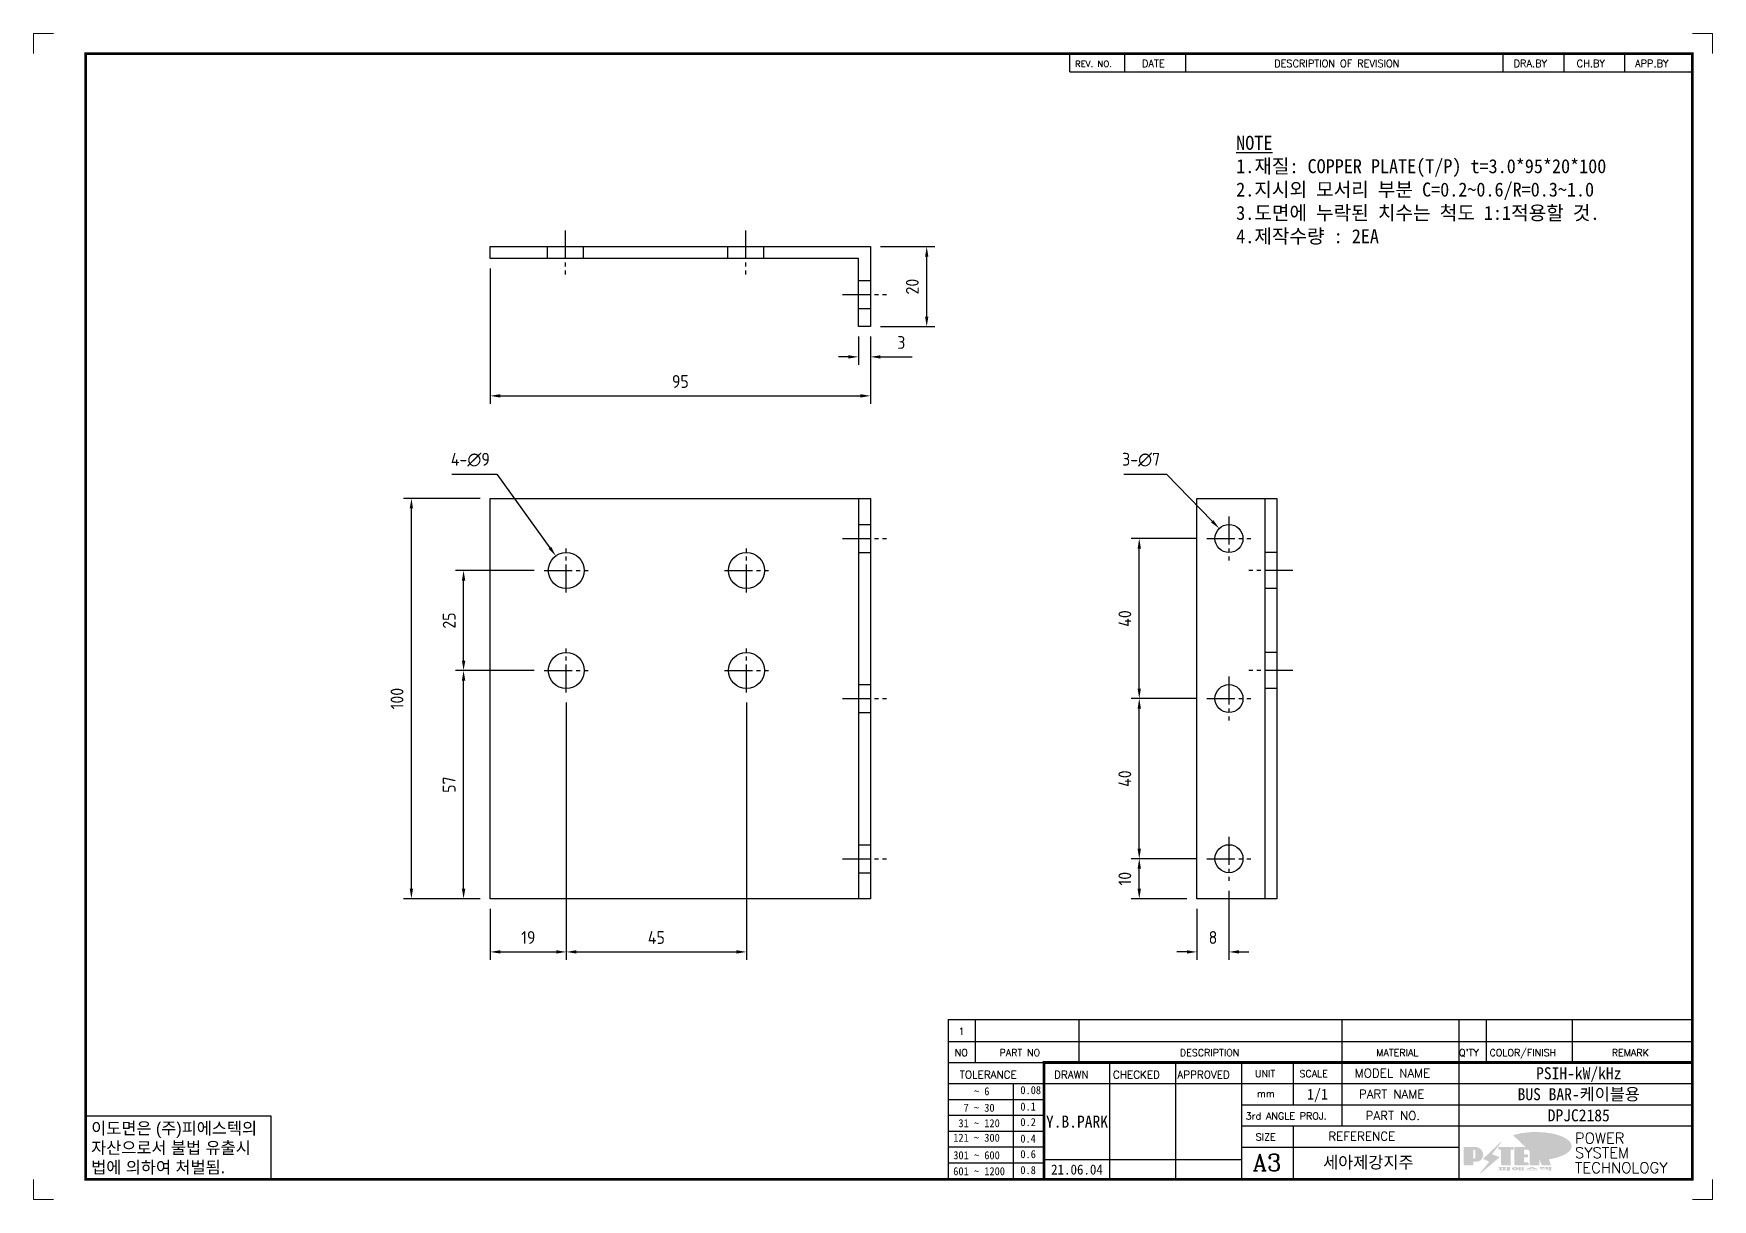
# Model space of a CAD drawing. Header units: millimetres. Extents: x 2584 to 14522, y 0 to 1456.
# Drawn here: x 10049.6 to 10469.1, y 0 to 291.3 of the extents above; entities that cross this region are included whole.
import ezdxf
from ezdxf.enums import TextEntityAlignment as Align

# ---------------------------------------------------------------- set-up
doc = ezdxf.new("R2010")
doc.units = ezdxf.units.MM
doc.linetypes.add('CENTER1', pattern=[10, 7, -1, 1, -1])
doc.linetypes.add('HIDDENX2', pattern=[19.05, 12.7, -6.35])
doc.layers.add('FORMAT-1', color=7, linetype='Continuous')
doc.layers.add('line', color=3, linetype='Continuous')
doc.styles.add('h1', font='')
doc.styles.add('HAN', font='')
doc.styles.add('RC', font='ROMANC.SHX')
doc.styles.add('ROMANT', font='romant')
doc.styles.add('RT', font='ROMANT.SHX', dxfattribs={"oblique": 15})
doc.styles.get("Standard").update_dxf_attribs({"font": 'ISOCP.SHX', "bigfont": 'WHGTXT.SHX'})
doc.styles.get('h1').set_extended_font_data('New Gulim')
doc.styles.get('HAN').set_extended_font_data('GulimChe')
doc.dimstyles.new('PS-1', dxfattribs={"dimtxt": 3.2, "dimasz": 2.5, "dimexe": 2, "dimexo": 2.5, "dimgap": 2, "dimtad": 1, "dimtoh": 1, "dimrnd": 0.05, "dimzin": 12, "dimdsep": 46, "dimtxsty": 'Standard', "dimcen": 0, "dimclrt": 2, "dimazin": 3, "dimtfac": 1, "dimtofl": 0, "dimtmove": 0, "dimatfit": 3, "dimfxl": 0, "dimtolj": 1, "dimtzin": 0, "dimarcsym": 0})

# ---------------------------------------------------------------- blocks, each defined once
blk = doc.blocks.new('A$C51940AD6')
at = {"color": 1}
blk.add_line((-3, 10), (-3, -90), dxfattribs=at)
at = {"color": 1, "linetype": 'CENTER1'}
for p, q in [((-7, 0), (4, 0)), ((-76, -13.5), (-76, -2.5)), ((-31, -13.5), (-31, -2.5)), ((-81.5, -8), (-70.5, -8)), ((-36.5, -8), (-25.5, -8)), ((-76, -38.5), (-76, -27.5)), ((-31, -38.5), (-31, -27.5)), ((-81.5, -33), (-70.5, -33)), ((-36.5, -33), (-25.5, -33)), ((-7, -40), (4, -40)), ((-7, -80), (4, -80))]:
    blk.add_line(p, q, dxfattribs=at)
at = {"color": 2, "linetype": 'HIDDENX2'}
for p, q in [((-3, 3.5), (0, 3.5)), ((-3, -3.5), (0, -3.5)), ((-3, -36.5), (0, -36.5)), ((-3, -43.5), (0, -43.5)), ((-3, -76.5), (0, -76.5)), ((-3, -83.5), (0, -83.5))]:
    blk.add_line(p, q, dxfattribs=at)
at = {"color": 1}
blk.add_lwpolyline([(-95, 10), (0, 10), (0, -90), (-95, -90)], close=True, dxfattribs=at)
for centre in [(-76, -8), (-31, -8), (-76, -33), (-31, -33)]:
    blk.add_circle(centre, 4.5, dxfattribs=at)
blk = doc.blocks.new('A$C106F2BA5')
at = {"color": 1, "linetype": 'CENTER1'}
for p, q in [((-76.25, 6), (-76.25, -5)), ((-31.25, 6), (-31.25, -5)), ((-7, -10), (4, -10))]:
    blk.add_line(p, q, dxfattribs=at)
at = {"color": 2, "linetype": 'HIDDENX2'}
for p, q in [((-80.75, 2), (-80.75, -1)), ((-71.75, 2), (-71.75, -1)), ((-35.75, 2), (-35.75, -1)), ((-26.75, 2), (-26.75, -1)), ((-3, -6.5), (0, -6.5)), ((-3, -13.5), (0, -13.5))]:
    blk.add_line(p, q, dxfattribs=at)
at = {"color": 1}
blk.add_lwpolyline([(-95, 2), (0, 2), (0, -18), (-3, -18), (-3, -1), (-95, -1)], close=True, dxfattribs=at)
blk = doc.blocks.new('A$C62CB3405')
at = {"color": 1}
blk.add_line((9, 10), (9, -90), dxfattribs=at)
at = {"color": 1, "linetype": 'CENTER1'}
for p, q in [((0, 5.5), (0, -5.5)), ((-5.5, 0), (5.5, 0)), ((16, -8), (5, -8)), ((16, -33), (5, -33)), ((0, -34.5), (0, -45.5)), ((-5.5, -40), (5.5, -40)), ((0, -74.5), (0, -85.5)), ((-5.5, -80), (5.5, -80))]:
    blk.add_line(p, q, dxfattribs=at)
at = {"color": 2, "linetype": 'HIDDENX2'}
for p, q in [((12, -3.5), (9, -3.5)), ((12, -12.5), (9, -12.5)), ((12, -28.5), (9, -28.5)), ((12, -37.5), (9, -37.5))]:
    blk.add_line(p, q, dxfattribs=at)
at = {"color": 1}
blk.add_lwpolyline([(-8, 10), (12, 10), (12, -90), (-8, -90)], close=True, dxfattribs=at)
for centre in [(0, 0), (0, -40), (0, -80)]:
    blk.add_circle(centre, 3.5, dxfattribs=at)
blk = doc.blocks.new('no3')
at = {"color": 180}
for p, q in [((0, 5.5), (0, 0)), ((0, 5.5), (186, 5.5)), ((6.79, 5.5), (6.79, 0)), ((32.74, 0.11), (32.74, 5.5)), ((98.4, 5.5), (98.4, 0)), ((127.61, 5.5), (127.61, 0)), ((134.43, 5.5), (134.43, 0)), ((155.98, 5.5), (155.98, 0))]:
    blk.add_line(p, q, dxfattribs=at)
at = {"color": 2, "style": 'HAN'}
for tag, p in [('PART-NO', (19.76, 2.75)), ('MATERIAL', (111.38, 2.75)), ("Q'TY", (131.02, 2.75)), ('COLOR/FINISH', (145.2, 2.75)), ('REMARK', (170.76, 2.75))]:
    blk.add_attdef(tag, text='', height=2.9, dxfattribs=at).set_placement(p, align=Align.MIDDLE_CENTER)
blk.add_attdef('DESCRIPTION', text='', height=2.9, dxfattribs=at).set_placement((34.51, 2.75), align=Align.MIDDLE_LEFT)
at = {"color": 2, "style": 'RT', "oblique": 15}
blk.add_attdef('NO', text='', height=1.74, dxfattribs=at).set_placement((3.38, 2.51), align=Align.MIDDLE_CENTER)
blk = doc.blocks.new('t3')
for p, q in [((0, 15.88), (46.25, 15.88)), ((0, 15.88), (0, 0)), ((46.25, 15.88), (46.25, 0)), ((0, 0), (46.25, 0))]:
    blk.add_line(p, q)
at = {"color": 1, "style": 'h1'}
for s, p in [('이도면은 (주)피에스텍의', (1.4, 11.29)), ('자산으로서 불법 유출시', (1.4, 6.41)), ('법에 의하여 처벌됨.', (1.4, 1.52))]:
    blk.add_text(s, height=3, dxfattribs=at).set_placement(p)
blk = doc.blocks.new('new LOGO')
at = {"layer": 'line'}
h = blk.add_hatch(color=1, dxfattribs=at)
h.paths.add_polyline_path([(41.5, 16.4), (54.3, 16.4, 1), (54.3, 82.9), (0, 82.9), (0, -0.1), (41.5, -0.1)])
h.paths.add_polyline_path([(41.5, 27.9), (41.5, 71.9), (43.6, 71.9, -0.414214), (54.6, 60.9), (54.6, 38.9, -0.414214), (43.6, 27.9)], flags=16)
h.paths.add_polyline_path([(214.7, 71.9), (227.5, 71.9), (227.5, 82.9), (159.7, 82.9), (159.7, 71.9), (172.5, 71.9), (172.5, -0.1), (214.7, -0.1)])
h.paths.add_polyline_path([(276, 37.4), (294.8, 37.4), (294.8, 49.1), (276, 49.1), (276, 71.9), (294.8, 71.9), (294.8, 82.9), (234.5, 82.9), (234.5, -0.1), (297, -0.1), (297, 10.9), (276, 10.9)])
h.paths.add_polyline_path([(347.2, 35.2), (359.7, -0.1), (400.5, -0.1), (379.6, 66.8), (399.7, 82.9), (380.6, 82.9), (347.2, 61.6), (347.2, 82.9), (305.5, 82.9), (305.5, -0.1), (347.2, -0.1)])
h = blk.add_hatch(color=250, dxfattribs=at)
h.paths.add_polyline_path([(44.5, 69.4), (46.6, 69.4, -0.129793), (52, 68, 0.221832), (43.6, 71.9), (41.5, 71.9), (41.5, 27.9), (43.6, 27.9, 0.02048), (44.5, 28)], flags=17)
h.paths.add_polyline_path([(44.5, 13.9), (57.3, 13.9, 0.72362), (77.1, 73.9, -0.679777), (54.3, 16.4), (41.5, 16.4), (41.5, -0.1), (3, -0.1), (3, -2.6), (44.5, -2.6)])
h.paths.add_polyline_path([(117.9, 14.2), (71.5, -44.4), (77.1, -39.6), (120.8, 15.6), (92, 28.9), (173.3, 106), (177.5, 111.4), (89.1, 27.6)])
h.paths.add_polyline_path([(162.7, 71.9), (162.7, 69.4), (172.5, 69.4), (172.5, 71.9)], flags=17)
h.paths.add_polyline_path([(217.7, 69.4), (230.5, 69.4), (230.5, 80.4), (227.5, 80.4), (227.5, 71.9), (214.7, 71.9), (214.7, -0.1), (175.5, -0.1), (175.5, -2.6), (217.7, -2.6)])
h.paths.add_polyline_path([(297.8, 46.6), (294.8, 46.6), (294.8, 37.4), (276, 37.4), (276, 10.9), (279, 10.9), (279, 34.9), (297.8, 34.9)])
h.paths.add_polyline_path([(300, 8.4), (297, 8.4), (297, -0.1), (237.5, -0.1), (237.5, -2.6), (300, -2.6)])
h.paths.add_polyline_path([(297.8, 80.4), (294.8, 80.4), (294.8, 71.9), (276, 71.9), (276, 49.1), (279, 49.1), (279, 69.4), (297.8, 69.4)])
h.paths.add_polyline_path([(350.2, 80.4), (347.2, 80.4), (347.2, 61.6), (350.2, 63.5)])
h.paths.add_polyline_path([(350.2, 26.7), (347.2, 35.2), (347.2, -0.1), (308.5, -0.1), (308.5, -2.6), (350.2, -2.6)])
h.paths.add_polyline_path([(402.7, 80.4), (396.5, 80.4), (379.6, 66.8), (400.5, -0.1), (361.8, -0.1), (362.7, -2.6), (403.5, -2.6), (382.6, 64.3)])
blk.add_hatch(color=5, dxfattribs=at).paths.add_polyline_path([(166.3, 35), (131, 49), (180.4, 112.7), (92, 28.9), (120.8, 15.6), (74.4, -43)])
h = blk.add_hatch(color=253, dxfattribs=at)
edge = h.paths.add_edge_path()
edge.add_ellipse((333.9, 86.4), major_axis=(-165.9, 0), ratio=0.39426, start_angle=111.51268, end_angle=334.46902)
edge.add_ellipse((314.1, 81.2), major_axis=(-153.7, 0), ratio=0.40699, start_angle=121.30662, end_angle=327.74369, ccw=False)
edge.add_line((394, 27.8), (394.7, 25.6))
h = blk.add_hatch(color=250, dxfattribs=at)
edge = h.paths.add_edge_path()
edge.add_ellipse((237.8, -17.6), major_axis=(-14.3, 0), ratio=0.526336, start_angle=192.2456, end_angle=269.07481)
edge.add_line((238.1, -10.1), (237.6, -10.1))
edge.add_ellipse((237.8, -17.6), major_axis=(-14.3, 0), ratio=0.526336, start_angle=270.92519, end_angle=449.07481)
edge.add_line((237.6, -25.1), (238.1, -25.1))
edge.add_ellipse((237.8, -17.6), major_axis=(-14.3, 0), ratio=0.526336, start_angle=450.92519, end_angle=527.7544)
edge.add_line((251.7, -19.2), (254.1, -19.2))
edge.add_line((254.1, -19.2), (254.1, -27.1))
edge.add_line((254.1, -27.1), (263.1, -27.1))
edge.add_line((263.1, -27.1), (263.1, -10.1))
edge.add_line((263.1, -10.1), (254.1, -10.1))
edge.add_line((254.1, -10.1), (254.1, -16))
edge.add_line((254.1, -16), (251.7, -16))
h.paths.add_polyline_path([(241, -16.4), (241, -18.7, -1), (234.4, -18.7), (234.4, -16.4, -1)], flags=16)
h.paths.add_polyline_path([(278.2, -10.1), (268.1, -10.1), (268.1, -27.1), (278.2, -27.1)])
h.paths.add_polyline_path([(310.3, -10.1), (310.3, -11.1, -0.157169), (289.3, -17.5), (294, -19.9, 0.128407), (316.3, -15.9, 0.128407), (338.6, -19.9), (343.3, -17.5, -0.157169), (322.2, -11.1), (322.2, -10.1)])
h.paths.add_polyline_path([(342.1, -25.1), (342.1, -22.3), (290.4, -22.3), (290.4, -25.1)])
h.paths.add_polyline_path([(352, -10.1), (352, -16.2, 0.414214), (354, -18.2), (378.7, -18.2), (378.7, -19.6), (390.2, -19.6), (390.2, -10.1), (378.7, -10.1), (378.7, -13.6), (374.7, -13.6), (374.7, -15.1), (378.7, -15.1), (378.7, -16.2), (364.7, -16.2), (364.7, -15.1), (371.2, -15.1), (371.2, -13.6), (364.7, -13.6), (364.7, -12.6), (374.7, -12.6), (374.7, -10.1)])
h.paths.add_polyline_path([(393.8, -10.1), (393.8, -19.6), (405, -19.6), (405, -10.1)])
h.paths.add_polyline_path([(405, -27.1), (405, -20.9), (356.8, -20.9), (356.8, -23), (391.8, -23), (391.8, -27.1)])
h.paths.add_polyline_path([(200.4, -10.1), (200.4, -22.3), (193.2, -22.3), (193.2, -12.6), (196.6, -12.6), (196.6, -10.1), (161, -10.1), (161, -12.6), (164.5, -12.6), (164.5, -22.3), (161, -22.3), (161, -25.1), (200.4, -25.1), (200.4, -27.1), (213.9, -27.1), (213.9, -10.1)])
h.paths.add_polyline_path([(182, -12.6), (175.6, -12.6), (175.6, -22.3), (182, -22.3)], flags=17)
blk = doc.blocks.new('format-3')
at = {"color": 3, "lineweight": 9}
for p, q in [((0, 286.3), (0, 291.3)), ((5, 291.3), (0, 291.3)), ((414.5, 291.3), (419.5, 291.3)), ((419.5, 286.3), (419.5, 291.3)), ((0, 5), (0, 0)), ((419.5, 5), (419.5, 0)), ((5, 0), (0, 0)), ((414.5, 0), (419.5, 0))]:
    blk.add_line(p, q, dxfattribs=at)
at = {"color": 180}
for p, q in [((258.97, 281.75), (258.97, 286.3)), ((272.71, 281.75), (272.71, 286.3)), ((287.94, 281.75), (287.94, 286.3)), ((367.22, 281.75), (367.22, 286.3)), ((382.45, 281.75), (382.45, 286.3)), ((397.61, 281.75), (397.61, 286.3)), ((258.97, 281.75), (414.5, 281.75)), ((228.5, 39.49), (228.5, 5)), ((228.5, 39.49), (414.5, 39.49)), ((235.29, 39.49), (235.29, 34.21)), ((261.24, 34.21), (261.24, 39.49)), ((326.9, 39.49), (326.9, 34.21)), ((356.11, 39.49), (356.11, 34.21)), ((362.93, 39.49), (362.93, 34.21)), ((384.48, 39.49), (384.48, 34.21)), ((228.5, 34.21), (252.48, 34.21)), ((268.96, 5), (268.96, 34.21)), ((285.45, 5), (285.45, 34.21)), ((301.94, 5), (301.94, 34.21)), ((314.72, 34.21), (314.72, 23.65)), ((326.9, 34.21), (326.9, 18.37)), ((356.11, 34.21), (356.11, 5)), ((228.5, 28.93), (252.48, 28.93)), ((244.89, 5.23), (244.89, 28.93)), ((252.48, 28.93), (414.5, 28.93)), ((228.5, 24.98), (252.48, 24.98)), ((228.5, 21.03), (252.48, 21.03)), ((301.94, 23.65), (414.5, 23.65)), ((228.5, 17.08), (252.48, 17.08)), ((301.94, 18.37), (414.5, 18.37)), ((314.72, 18.37), (314.72, 5)), ((228.5, 13.13), (252.48, 13.13)), ((301.94, 13.09), (356.11, 13.09)), ((228.5, 9.18), (252.48, 9.18)), ((252.48, 9.95), (301.94, 9.95))]:
    blk.add_line(p, q, dxfattribs=at)
at = {"const_width": 0.7}
blk.add_lwpolyline([(252.48, 5), (252.48, 34.21), (414.5, 34.21)], dxfattribs=at)
at = {"layer": 'FORMAT-1', "const_width": 0.7}
blk.add_lwpolyline([(13, 5), (13, 286.3), (414.5, 286.3), (414.5, 5)], close=True, dxfattribs=at)
blk.add_blockref('t3', (13, 5))
at = {"xscale": 0.05400000000000027, "yscale": 0.05400000000000027, "zscale": 0.05400000000000027}
blk.add_blockref('new LOGO', (357.35, 8.65), dxfattribs=at)
at = {"color": 2}
for s, height, style, p in [('REV. NO.', 1.56, 'RC', (260.23, 282.95)), ('DATE', 1.788, 'RC', (276.95, 282.94)), ('DESCRIPTION OF REVISION', 1.7875, 'RC', (309.98, 282.94)), ('DRA.BY', 1.788, 'RC', (369.83, 282.94)), ('CH.BY', 1.788, 'RC', (385.59, 282.94)), ('APP.BY', 1.788, 'RC', (400.18, 282.94)), ('COLOR/FINISH', 1.7424, 'RC', (363.8, 35.83)), ('NO', 1.742, 'RC', (230.16, 35.83)), ('PART NO', 1.742, 'RC', (241.36, 35.83)), ('DESCRIPTION', 1.7424, 'RC', (286.43, 35.83)), ('MATERIAL', 1.742, 'RC', (335.52, 35.83)), ("Q'TY", 1.742, 'RC', (356.17, 35.83)), ('REMARK', 1.742, 'RC', (394.37, 35.83)), (' TOLERANCE', 1.9, 'RC', (230.11, 30.22)), ('DRAWN', 1.9, 'RC', (255, 30.22)), ('CHECKED', 1.9, 'RC', (269.71, 30.22)), ('APPROVED', 1.9, 'RC', (285.8, 30.22)), ('UNIT', 1.742, 'RC', (305.19, 30.55)), ('SCALE', 1.742, 'RC', (316.32, 30.55)), ('MODEL NAME', 2.178, 'RC', (330.12, 30.46)), ('    ~ 6', 2, 'HAN', (229.8, 26.03)), ('0.08', 2, 'HAN', (246.57, 26.31)), ('mm', 1.742, 'RC', (305.67, 25.56)), ('PART NAME', 2.178, 'RC', (331.17, 25.24)), ('  7 ~ 30', 2, 'HAN', (229.8, 21.91)), ('0.1', 2, 'HAN', (246.57, 22.2)), ('3rd ANGLE PROJ.', 1.7424, 'RC', (302.87, 19.97)), ('PART NO.', 2.178, 'RC', (332.84, 19.85)), (' 31 ~ 120', 2, 'HAN', (229.8, 18.04)), ('0.2', 2, 'HAN', (246.57, 18.32)), ('REFERENCE', 2.178, 'RC', (323.52, 14.69)), ('121 ~ 300', 2, 'HAN', (229.8, 14.42)), ('0.4', 2, 'HAN', (246.57, 14.2)), ('SIZE', 1.742, 'RC', (305.39, 14.71)), ('301 ~ 600', 2, 'HAN', (229.8, 10.04)), ('0.6', 2, 'HAN', (246.57, 10.32)), ('601 ~ 1200', 2, 'HAN', (229.8, 6.05)), ('0.8', 2, 'HAN', (246.57, 6.33))]:
    blk.add_text(s, height=height, dxfattribs=dict(at, style=style)).set_placement(p)
at = {"style": 'ROMANT'}
for s, p in [('POWER', (385.15, 13.96)), ('SYSTEM', (385.15, 10.31)), ('TECHNOLOGY', (385.15, 6.56))]:
    blk.add_text(s, height=2.7, dxfattribs=at).set_placement(p)
at = {"color": 2, "lineweight": 25, "style": 'RC'}
blk.add_text('A3', height=4.182, dxfattribs=at).set_placement((304.61, 7.14))
at = {"style": 'HAN'}
for tag, height, p in [('MODEL-NAME', 3, (386.1, 31.53)), ('SCALE', 2.7, (320.81, 26.29)), ('PART-NAME', 3, (386.1, 26.29)), ('CH-BY', 3, (277.21, 19.44)), ('PART-NO', 3, (386.1, 21.01)), ('DRA-BY', 3, (260.72, 19.44)), ('APP-BY', 3, (293.7, 19.44)), ('DRA-DATE', 2.5, (260.72, 7.47)), ('CH-DATE', 2.5, (277.21, 7.47)), ('APP-DATE', 2.5, (293.7, 7.47)), ('관련업체', 3, (333.52, 9.26))]:
    blk.add_attdef(tag, text='', height=height, dxfattribs=at).set_placement(p, align=Align.MIDDLE_CENTER)
blk = doc.blocks.new('*D281')
at = {"color": 0, "linetype": 'ByBlock', "lineweight": -2}
for p, q in [((10182.69, 124.14), (10182.69, 59.84)), ((10163.69, 72.64), (10163.69, 59.84)), ((10166.19, 61.84), (10180.19, 61.84))]:
    blk.add_line(p, q, dxfattribs=at)
at = {"color": 0}
for points in [[(10166.19, 62.26), (10166.19, 61.43), (10163.69, 61.84)], [(10180.19, 62.26), (10180.19, 61.43), (10182.69, 61.84)]]:
    blk.add_solid(points, dxfattribs=at)
at = {"layer": 'Defpoints', "color": 0}
for p in [(10182.69, 126.64), (10163.69, 75.14), (10182.69, 61.84)]:
    blk.add_point(p, dxfattribs=at)
at = {"color": 2, "insert": (10173.19, 65.44), "char_height": 3.2, "attachment_point": 5}
blk.add_mtext('\\A1;19', dxfattribs=at)
blk = doc.blocks.new('*D282')
at = {"color": 0, "linetype": 'ByBlock', "lineweight": -2}
for p, q in [((10182.69, 124.14), (10182.69, 59.84)), ((10227.69, 124.14), (10227.69, 59.84)), ((10185.19, 61.84), (10225.19, 61.84))]:
    blk.add_line(p, q, dxfattribs=at)
at = {"color": 0}
for points in [[(10185.19, 62.26), (10185.19, 61.43), (10182.69, 61.84)], [(10225.19, 62.26), (10225.19, 61.43), (10227.69, 61.84)]]:
    blk.add_solid(points, dxfattribs=at)
at = {"layer": 'Defpoints', "color": 0}
for p in [(10182.69, 126.64), (10227.69, 126.64), (10227.69, 61.84)]:
    blk.add_point(p, dxfattribs=at)
at = {"color": 2, "insert": (10205.19, 65.44), "char_height": 3.2, "attachment_point": 5}
blk.add_mtext('\\A1;45', dxfattribs=at)
blk = doc.blocks.new('*D283')
at = {"color": 0, "linetype": 'ByBlock', "lineweight": -2}
for p, q in [((10174.69, 132.14), (10155.02, 132.14)), ((10157.02, 77.64), (10157.02, 129.64)), ((10161.19, 75.14), (10155.02, 75.14))]:
    blk.add_line(p, q, dxfattribs=at)
at = {"color": 0}
for points in [[(10156.6, 129.64), (10157.44, 129.64), (10157.02, 132.14)], [(10156.6, 77.64), (10157.44, 77.64), (10157.02, 75.14)]]:
    blk.add_solid(points, dxfattribs=at)
at = {"layer": 'Defpoints', "color": 0}
for p in [(10157.02, 132.14), (10177.19, 132.14), (10163.69, 75.14)]:
    blk.add_point(p, dxfattribs=at)
at = {"color": 2, "insert": (10153.42, 103.64), "char_height": 3.2, "attachment_point": 5, "rotation": 90}
blk.add_mtext('\\A1;57', dxfattribs=at)
blk = doc.blocks.new('*D284')
at = {"color": 0, "linetype": 'ByBlock', "lineweight": -2}
for p, q in [((10174.69, 157.14), (10155.02, 157.14)), ((10157.02, 134.64), (10157.02, 154.64)), ((10174.69, 132.14), (10155.02, 132.14))]:
    blk.add_line(p, q, dxfattribs=at)
at = {"color": 0}
for points in [[(10156.6, 154.64), (10157.44, 154.64), (10157.02, 157.14)], [(10156.6, 134.64), (10157.44, 134.64), (10157.02, 132.14)]]:
    blk.add_solid(points, dxfattribs=at)
at = {"layer": 'Defpoints', "color": 0}
for p in [(10157.02, 157.14), (10177.19, 157.14), (10177.19, 132.14)]:
    blk.add_point(p, dxfattribs=at)
at = {"color": 2, "insert": (10153.42, 144.64), "char_height": 3.2, "attachment_point": 5, "rotation": 90}
blk.add_mtext('\\A1;25', dxfattribs=at)
blk = doc.blocks.new('*D285')
at = {"color": 0, "linetype": 'ByBlock', "lineweight": -2}
for p, q in [((10161.19, 175.14), (10141.98, 175.14)), ((10143.98, 77.64), (10143.98, 172.64)), ((10161.19, 75.14), (10141.98, 75.14))]:
    blk.add_line(p, q, dxfattribs=at)
at = {"color": 0}
for points in [[(10143.56, 172.64), (10144.39, 172.64), (10143.98, 175.14)], [(10143.56, 77.64), (10144.39, 77.64), (10143.98, 75.14)]]:
    blk.add_solid(points, dxfattribs=at)
at = {"layer": 'Defpoints', "color": 0}
for p in [(10143.98, 175.14), (10163.69, 175.14), (10163.69, 75.14)]:
    blk.add_point(p, dxfattribs=at)
at = {"color": 2, "insert": (10140.38, 125.14), "char_height": 3.2, "attachment_point": 5, "rotation": 90}
blk.add_mtext('\\A1;100', dxfattribs=at)
blk = doc.blocks.new('*D286')
at = {"color": 0, "linetype": 'ByBlock', "lineweight": -2}
for p, q in [((10163.69, 232.58), (10163.69, 198.78)), ((10258.69, 215.58), (10258.69, 198.78)), ((10166.19, 200.78), (10256.19, 200.78))]:
    blk.add_line(p, q, dxfattribs=at)
at = {"color": 0}
for points in [[(10166.19, 201.2), (10166.19, 200.36), (10163.69, 200.78)], [(10256.19, 201.2), (10256.19, 200.36), (10258.69, 200.78)]]:
    blk.add_solid(points, dxfattribs=at)
at = {"layer": 'Defpoints', "color": 0}
for p in [(10163.69, 235.08), (10258.69, 218.08), (10258.69, 200.78)]:
    blk.add_point(p, dxfattribs=at)
at = {"color": 2, "insert": (10211.19, 204.38), "char_height": 3.2, "attachment_point": 5}
blk.add_mtext('\\A1;95', dxfattribs=at)
blk = doc.blocks.new('*D287')
at = {"color": 0, "linetype": 'ByBlock', "lineweight": -2}
for p, q in [((10261.19, 238.08), (10274.74, 238.08)), ((10272.74, 220.58), (10272.74, 235.58)), ((10261.19, 218.08), (10274.74, 218.08))]:
    blk.add_line(p, q, dxfattribs=at)
at = {"color": 0}
for points in [[(10272.33, 235.58), (10273.16, 235.58), (10272.74, 238.08)], [(10272.33, 220.58), (10273.16, 220.58), (10272.74, 218.08)]]:
    blk.add_solid(points, dxfattribs=at)
at = {"layer": 'Defpoints', "color": 0}
for p in [(10258.69, 238.08), (10272.74, 238.08), (10258.69, 218.08)]:
    blk.add_point(p, dxfattribs=at)
at = {"color": 2, "insert": (10269.14, 228.08), "char_height": 3.2, "attachment_point": 5, "rotation": 90}
blk.add_mtext('\\A1;20', dxfattribs=at)
blk = doc.blocks.new('*D288')
at = {"color": 0, "linetype": 'ByBlock', "lineweight": -2}
for p, q in [((10255.69, 215.58), (10255.69, 208.52)), ((10258.69, 215.58), (10258.69, 208.52)), ((10253.19, 210.52), (10250.69, 210.52)), ((10261.19, 210.52), (10269.1, 210.52))]:
    blk.add_line(p, q, dxfattribs=at)
at = {"color": 0}
for points in [[(10253.19, 210.93), (10253.19, 210.1), (10255.69, 210.52)], [(10261.19, 210.93), (10261.19, 210.1), (10258.69, 210.52)]]:
    blk.add_solid(points, dxfattribs=at)
at = {"layer": 'Defpoints', "color": 0}
for p in [(10255.69, 218.08), (10258.69, 218.08), (10258.69, 210.52)]:
    blk.add_point(p, dxfattribs=at)
at = {"color": 2, "insert": (10266.4, 214.12), "char_height": 3.2, "attachment_point": 5}
blk.add_mtext('\\A1;3', dxfattribs=at)
blk = doc.blocks.new('*D289')
at = {"color": 0, "linetype": 'ByBlock', "lineweight": -2}
for p, q in [((10348.27, 77.14), (10348.27, 59.84)), ((10340.27, 72.64), (10340.27, 59.84)), ((10337.77, 61.84), (10335.27, 61.84)), ((10350.77, 61.84), (10353.27, 61.84))]:
    blk.add_line(p, q, dxfattribs=at)
at = {"color": 0}
for points in [[(10337.77, 62.26), (10337.77, 61.43), (10340.27, 61.84)], [(10350.77, 62.26), (10350.77, 61.43), (10348.27, 61.84)]]:
    blk.add_solid(points, dxfattribs=at)
at = {"layer": 'Defpoints', "color": 0}
for p in [(10348.27, 79.64), (10340.27, 75.14), (10348.27, 61.84)]:
    blk.add_point(p, dxfattribs=at)
at = {"color": 2, "insert": (10344.27, 65.44), "char_height": 3.2, "attachment_point": 5}
blk.add_mtext('\\A1;8', dxfattribs=at)
blk = doc.blocks.new('*D290')
at = {"color": 0, "linetype": 'ByBlock', "lineweight": -2}
for p, q in [((10340.27, 85.14), (10323.85, 85.14)), ((10325.85, 77.64), (10325.85, 82.64)), ((10337.77, 75.14), (10323.85, 75.14))]:
    blk.add_line(p, q, dxfattribs=at)
at = {"color": 0}
for points in [[(10325.43, 82.64), (10326.27, 82.64), (10325.85, 85.14)], [(10325.43, 77.64), (10326.27, 77.64), (10325.85, 75.14)]]:
    blk.add_solid(points, dxfattribs=at)
at = {"layer": 'Defpoints', "color": 0}
for p in [(10325.85, 85.14), (10342.77, 85.14), (10340.27, 75.14)]:
    blk.add_point(p, dxfattribs=at)
at = {"color": 2, "insert": (10322.25, 80.14), "char_height": 3.2, "attachment_point": 5, "rotation": 90}
blk.add_mtext('\\A1;10', dxfattribs=at)
blk = doc.blocks.new('*D291')
at = {"color": 0, "linetype": 'ByBlock', "lineweight": -2}
for p, q in [((10340.27, 125.14), (10323.85, 125.14)), ((10325.85, 87.64), (10325.85, 122.64)), ((10340.27, 85.14), (10323.85, 85.14))]:
    blk.add_line(p, q, dxfattribs=at)
at = {"color": 0}
for points in [[(10325.43, 122.64), (10326.27, 122.64), (10325.85, 125.14)], [(10325.43, 87.64), (10326.27, 87.64), (10325.85, 85.14)]]:
    blk.add_solid(points, dxfattribs=at)
at = {"layer": 'Defpoints', "color": 0}
for p in [(10325.85, 125.14), (10342.77, 125.14), (10342.77, 85.14)]:
    blk.add_point(p, dxfattribs=at)
at = {"color": 2, "insert": (10322.25, 105.14), "char_height": 3.2, "attachment_point": 5, "rotation": 90}
blk.add_mtext('\\A1;40', dxfattribs=at)
blk = doc.blocks.new('*D292')
at = {"color": 0, "linetype": 'ByBlock', "lineweight": -2}
for p, q in [((10340.27, 165.14), (10323.85, 165.14)), ((10325.85, 127.64), (10325.85, 162.64)), ((10340.27, 125.14), (10323.85, 125.14))]:
    blk.add_line(p, q, dxfattribs=at)
at = {"color": 0}
for points in [[(10325.43, 162.64), (10326.27, 162.64), (10325.85, 165.14)], [(10325.43, 127.64), (10326.27, 127.64), (10325.85, 125.14)]]:
    blk.add_solid(points, dxfattribs=at)
at = {"layer": 'Defpoints', "color": 0}
for p in [(10325.85, 165.14), (10342.77, 165.14), (10342.77, 125.14)]:
    blk.add_point(p, dxfattribs=at)
at = {"color": 2, "insert": (10322.25, 145.14), "char_height": 3.2, "attachment_point": 5, "rotation": 90}
blk.add_mtext('\\A1;40', dxfattribs=at)
blk = doc.blocks.new('*D293')
at = {"color": 0, "linetype": 'ByBlock', "lineweight": -2}
for p, q in [((10154.12, 181.23), (10165.31, 181.23)), ((10165.31, 181.23), (10178.59, 162.81))]:
    blk.add_line(p, q, dxfattribs=at)
at = {"color": 0}
blk.add_solid([(10178.93, 163.06), (10178.26, 162.57), (10180.06, 160.78)], dxfattribs=at)
at = {"layer": 'Defpoints', "color": 0}
for p in [(10180.06, 160.78), (10185.32, 153.49)]:
    blk.add_point(p, dxfattribs=at)
at = {"color": 2, "insert": (10158.71, 184.83), "char_height": 3.2, "attachment_point": 5}
blk.add_mtext('\\A1;4-∅9', dxfattribs=at)
blk = doc.blocks.new('*D294')
at = {"color": 0, "linetype": 'ByBlock', "lineweight": -2}
for p, q in [((10322, 181.23), (10332.64, 181.23)), ((10332.64, 181.23), (10344.09, 169.44))]:
    blk.add_line(p, q, dxfattribs=at)
at = {"color": 0}
blk.add_solid([(10344.38, 169.73), (10343.79, 169.15), (10345.83, 167.65)], dxfattribs=at)
at = {"layer": 'Defpoints', "color": 0}
for p in [(10345.83, 167.65), (10350.7, 162.63)]:
    blk.add_point(p, dxfattribs=at)
at = {"color": 2, "insert": (10326.32, 184.83), "char_height": 3.2, "attachment_point": 5}
blk.add_mtext('\\A1;3-∅7', dxfattribs=at)

msp = doc.modelspace()

# ---------------------------------------------------------------- block references
msp.add_blockref('format-3', (10049.571, 0, 0)).add_auto_attribs({'DRA-DATE': '21.06.04', 'DRA-BY': 'Y.B.PARK', 'MODEL-NAME': 'PSIH-kW/kHz', 'PART-NAME': 'BUS BAR-케이블용', 'PART-NO': 'DPJC2185', 'SCALE': '1/1', '관련업체': '세아제강지주'})
for name, p in [('A$C106F2BA5', (10258.69, 236.079)), ('A$C51940AD6', (10258.69, 165.136)), ('A$C62CB3405', (10348.265, 165.136))]:
    msp.add_blockref(name, p)
ref = msp.add_blockref('no3', (10278.071, 39.494, 0))
ref.add_attrib('NO', '1', dxfattribs={"color": 2, "height": 1.74, "style": 'RT'}).set_placement((10281.455, 42.001, 0), align=Align.MIDDLE_CENTER)

# ---------------------------------------------------------------- texts
at = {"color": 2, "insert": (10350.078, 265.751, 0), "char_height": 3.5, "attachment_point": 1, "style": 'HAN'}
msp.add_mtext_dynamic_manual_height_columns('{\\LNOTE\\P}1.재질: COPPER PLATE(T/P) t=3.0*95*20*100\\P2.지시외 모서리 부분 C=0.2~0.6/R=0.3~1.0\\P3.도면에 누락된 치수는 척도 1:1적용할 것.\\P{\\C1;4.제작수량 : 2EA}', width=119.60875, gutter_width=769.295, heights=[0], dxfattribs=at)

# ---------------------------------------------------------------- dimensions: what is measured, and where the dimension line sits
dim = msp.add_linear_dim(base=(10258.69, 200.778), p1=(10163.69, 235.079), p2=(10258.69, 218.079), dimstyle='PS-1', override={"dimarcsym": 1})
dim.commit()
dim.dimension.update_dxf_attribs({"geometry": '*D286', "text_midpoint": (10211.19, 200.778), "dimtype": 160})
for base, p1, p2, picture, middle in [((10272.744, 238.079), (10258.69, 218.079), (10258.69, 238.079), '*D287', (10269.143, 228.079)), ((10143.977, 175.136), (10163.69, 75.136), (10163.69, 175.136), '*D285', (10140.377, 125.136)), ((10325.849, 165.136), (10342.765, 125.136), (10342.765, 165.136), '*D292', (10322.249, 145.136)), ((10157.02, 157.136), (10177.19, 132.136), (10177.19, 157.136), '*D284', (10153.419, 144.636)), ((10157.02, 132.136), (10163.69, 75.136), (10177.19, 132.136), '*D283', (10153.42, 103.636)), ((10325.849, 125.136), (10342.765, 85.136), (10342.765, 125.136), '*D291', (10322.249, 105.136)), ((10325.849, 85.136), (10340.265, 75.136), (10342.765, 85.136), '*D290', (10322.249, 80.136))]:
    dim = msp.add_linear_dim(base=base, p1=p1, p2=p2, angle=90, dimstyle='PS-1', override={"dimarcsym": 1})
    dim.commit()
    dim.dimension.update_dxf_attribs({"geometry": picture, "text_midpoint": middle})
for base, p1, p2, picture, middle in [((10258.69, 210.516), (10255.69, 218.079), (10258.69, 218.079), '*D288', (10266.397, 214.116)), ((10182.69, 61.843), (10163.69, 75.136), (10182.69, 126.636), '*D281', (10173.19, 65.443)), ((10227.69, 61.843), (10182.69, 126.636), (10227.69, 126.636), '*D282', (10205.19, 65.443)), ((10348.265, 61.843), (10340.265, 75.136), (10348.265, 79.636), '*D289', (10344.265, 65.443))]:
    dim = msp.add_linear_dim(base=base, p1=p1, p2=p2, dimstyle='PS-1', override={"dimarcsym": 1})
    dim.commit()
    dim.dimension.update_dxf_attribs({"geometry": picture, "text_midpoint": middle})
for p1, p2, text, picture, middle in [((10185.324, 153.487), (10180.057, 160.785), '4-<>', '*D293', (10158.711, 181.226)), ((10350.704, 162.625), (10345.827, 167.647), '3-<>', '*D294', (10326.319, 181.228))]:
    dim = msp.add_diameter_dim_2p(p1=p1, p2=p2, text=text, dimstyle='PS-1', override={"dimarcsym": 1})
    dim.commit()
    dim.dimension.update_dxf_attribs({"geometry": picture, "text_midpoint": middle, "dimtype": 163})

doc.saveas('drawing.dxf')
